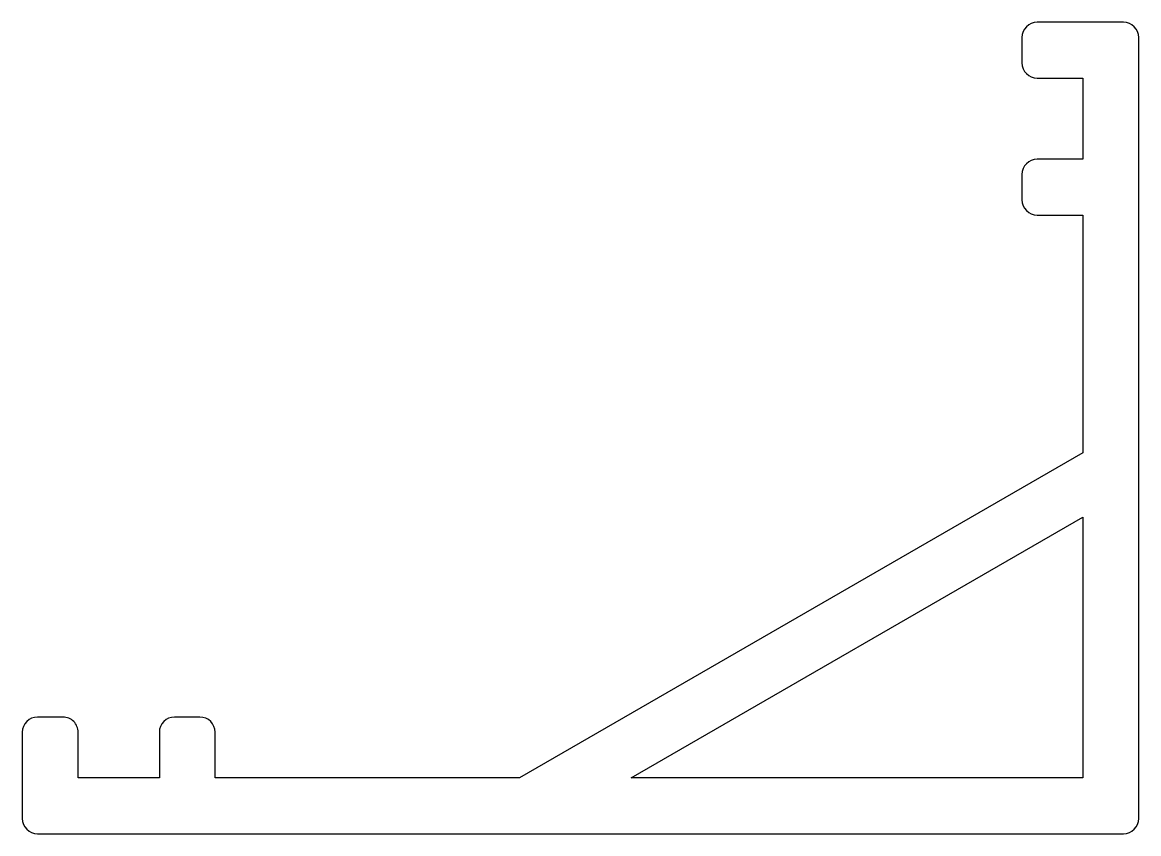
# Model space of a CAD drawing. Extents: x 1537.4 to 1559.4, y 2351 to 2367.
import ezdxf

# ---------------------------------------------------------------- set-up
doc = ezdxf.new("R2010")
doc.units = 0
doc.layers.get('0').update_dxf_attribs({"linetype": 'CONTINUOUS'})

msp = doc.modelspace()

# ---------------------------------------------------------------- linework, layer by layer
for p, q in [((1559.08, 2366.959), (1557.38, 2366.959)), ((1557.08, 2366.659), (1557.08, 2366.159)), ((1559.38, 2351.259), (1559.38, 2366.659)), ((1557.38, 2365.859), (1558.28, 2365.859)), ((1558.28, 2365.859), (1558.28, 2364.259)), ((1558.28, 2364.259), (1557.38, 2364.259)), ((1557.08, 2363.959), (1557.08, 2363.459)), ((1557.38, 2363.159), (1558.28, 2363.159)), ((1558.28, 2363.159), (1558.28, 2358.468)), ((1558.28, 2358.468), (1547.18, 2352.059)), ((1549.38, 2352.059), (1558.28, 2357.198)), ((1558.28, 2357.198), (1558.28, 2352.059)), ((1538.18, 2353.259), (1537.68, 2353.259)), ((1540.88, 2353.259), (1540.38, 2353.259)), ((1537.38, 2352.959), (1537.38, 2351.259)), ((1538.48, 2352.059), (1538.48, 2352.959)), ((1540.08, 2352.959), (1540.08, 2352.059)), ((1541.18, 2352.059), (1541.18, 2352.959)), ((1540.08, 2352.059), (1538.48, 2352.059)), ((1547.18, 2352.059), (1541.18, 2352.059)), ((1558.28, 2352.059), (1549.38, 2352.059)), ((1537.68, 2350.959), (1559.08, 2350.959))]:
    msp.add_line(p, q)
for centre, start, end in [((1557.38, 2366.659), 90, 180), ((1559.08, 2366.659), 360, 90), ((1557.38, 2366.159), 180, 270), ((1557.38, 2363.959), 90, 180), ((1557.38, 2363.459), 180, 270), ((1537.68, 2352.959), 90.0001, 180), ((1538.18, 2352.959), 0, 90.0002), ((1540.38, 2352.959), 90.0001, 180), ((1540.88, 2352.959), 0, 89.9999), ((1537.68, 2351.259), 180, 269.9999), ((1559.08, 2351.259), 270, 0)]:
    msp.add_arc(centre, 0.3, start, end)

doc.saveas('drawing.dxf')
